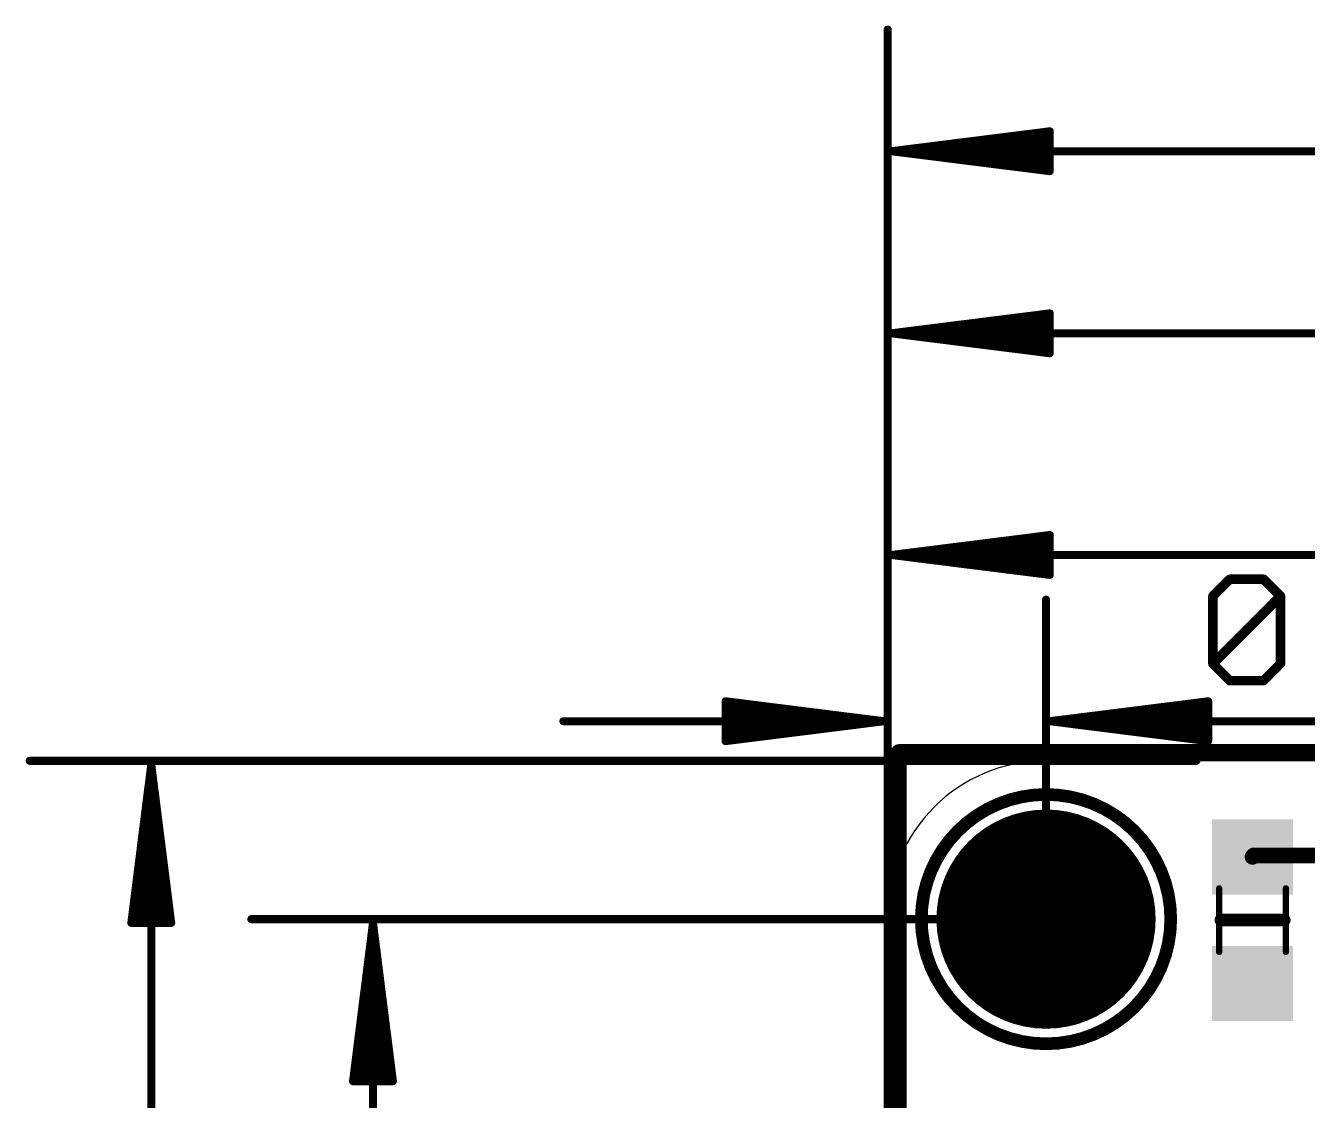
# Model space of a CAD drawing. Extents: x -14.2 to 48.4, y -5.3 to 35.
# Drawn here: x -13.83 to 6.73, y 17.41 to 34.65 of the extents above; entities that cross this region are included whole.
import ezdxf

# ---------------------------------------------------------------- set-up
doc = ezdxf.new("R2010")
doc.units = 0
for name, color, linetype in [('1', 12, 'CONTINUOUS'), ('16', 132, 'CONTINUOUS'), ('17', 110, 'CONTINUOUS'), ('20', 53, 'CONTINUOUS'), ('21', 40, 'CONTINUOUS'), ('23', 40, 'CONTINUOUS'), ('47', 253, 'CONTINUOUS'), ('51', 253, 'CONTINUOUS')]:
    doc.layers.add(name, color=color, linetype=linetype)

# ---------------------------------------------------------------- blocks, each defined once
blk = doc.blocks.new('RECT')
blk.add_solid([(-0.5, -0.5), (0.5, -0.5), (-0.5, 0.5), (0.5, 0.5)])
blk = doc.blocks.new('ROUNDP')
at = {"const_width": 0.5}
blk.add_lwpolyline([(0, -0.25, 1), (0, 0.25, 1), (0, -0.25)], format="xyb", dxfattribs=at)

msp = doc.modelspace()

# ---------------------------------------------------------------- linework, layer by layer
at = {"layer": '1', "const_width": 0.254}
for points in [[(0.18, 0), (0.18, 23)], [(0.18, 23), (48.26, 23)], [(5.874, 21.342), (5.852, 21.32)], [(7.68, 21.342), (5.874, 21.342)]]:
    msp.add_lwpolyline(points, dxfattribs=at)
at = {"layer": '1', "const_width": 0.127}
for points in [[(0.2435, 23, 1), (0.1165, 23)], [(0.18, 23.0635, 1), (0.18, 22.9365)], [(5.8071, 21.3649, 1), (5.8969, 21.2751)], [(5.874, 21.4055, 1), (5.874, 21.2785)], [(5.9189, 21.2971, 1), (5.8291, 21.3869)]]:
    msp.add_lwpolyline(points, format="xyb", dxfattribs=at)
at = {"layer": '16', "const_width": 0.254}
for points in [[(0.18, 0), (0.18, 23)], [(0.18, 23), (48.26, 23)]]:
    msp.add_lwpolyline(points, dxfattribs=at)
at = {"layer": '16', "const_width": 0.127}
for points in [[(0.2435, 23, 1), (0.1165, 23)], [(0.18, 23.0635, 1), (0.18, 22.9365)]]:
    msp.add_lwpolyline(points, format="xyb", dxfattribs=at)
at = {"layer": '20'}
for p, q in [((45.72, 22.86), (2.54, 22.86)), ((0, 20.32), (0, 2.54))]:
    msp.add_line(p, q, dxfattribs=at)
msp.add_arc((2.54, 20.32), 2.54, 90, 180, dxfattribs=at)
at = {"layer": '21'}
for points, const_width in [([(2.54, 18.32, 1), (2.54, 22.32, 1), (2.54, 18.32)], 0.2032), ([(5.344, 20.3548, 1), (5.344, 20.2532)], 0.1016), ([(6.36, 20.2532, 1), (6.36, 20.3548)], 0.1016)]:
    msp.add_lwpolyline(points, format="xyb", dxfattribs=dict(at, const_width=const_width))
at = {"layer": '21', "const_width": 0.2032}
msp.add_lwpolyline([(5.344, 20.304), (6.36, 20.304)], dxfattribs=at)
at = {"layer": '23'}
for p in [(2.54, 20.32), (5.852, 20.304)]:
    msp.add_point(p, dxfattribs=at)
at = {"layer": '47'}
for points, const_width in [([(0, 5.715), (0, 34.589)], 0.13), ([(0.065, 32.639), (2.6, 32.9582)], 0.13), ([(0.065, 32.639), (2.6, 32.899)], 0.13), ([(2.6, 32.9582), (2.6, 32.3198)], 0.13), ([(0.065, 32.639), (2.6, 32.769)], 0.13), ([(0.065, 32.639), (48.195, 32.639)], 0.13), ([(2.6, 32.3198), (0.065, 32.639)], 0.13), ([(2.6, 32.509), (0.065, 32.639)], 0.13), ([(2.6, 32.379), (0.065, 32.639)], 0.13), ([(0, 19.558), (0, 31.668)], 0.13), ([(0.065, 29.718), (2.6, 30.0372)], 0.13), ([(0.065, 29.718), (2.6, 29.978)], 0.13), ([(2.6, 30.0372), (2.6, 29.3988)], 0.13), ([(0.065, 29.718), (2.6, 29.848)], 0.13), ([(0.065, 29.718), (45.655, 29.718)], 0.13), ([(2.6, 29.3988), (0.065, 29.718)], 0.13), ([(2.6, 29.588), (0.065, 29.718)], 0.13), ([(2.6, 29.458), (0.065, 29.718)], 0.13), ([(0, 18.669), (0, 28.112)], 0.13), ([(0.065, 26.162), (2.6, 26.4812)], 0.13), ([(2.6, 26.4812), (2.6, 25.8428)], 0.13), ([(0.065, 26.162), (2.6, 26.422)], 0.13), ([(0.065, 26.162), (2.6, 26.292)], 0.13), ([(0.065, 26.162), (24.115, 26.162)], 0.13), ([(2.6, 25.8428), (0.065, 26.162)], 0.13), ([(2.6, 26.032), (0.065, 26.162)], 0.13), ([(2.6, 25.902), (0.065, 26.162)], 0.13), ([(5.2162, 25.5015), (5.4874, 25.7727)], 0.1524), ([(5.4874, 25.7727), (6.0297, 25.7727)], 0.1524), ([(6.0297, 25.7727), (6.3009, 25.5015)], 0.1524), ([(0, 18.161), (0, 25.445)], 0.13), ([(2.54, 20.32), (2.54, 25.445)], 0.13), ([(5.2162, 24.4169), (5.2162, 25.5015)], 0.1524), ([(5.2162, 24.4169), (6.3009, 25.5015)], 0.1524), ([(6.3009, 25.5015), (6.3009, 24.4169)], 0.1524), ([(5.4874, 24.1457), (5.2162, 24.4169)], 0.1524), ([(6.3009, 24.4169), (6.0297, 24.1457)], 0.1524), ([(6.0297, 24.1457), (5.4874, 24.1457)], 0.1524), ([(-0.065, 23.495), (-2.6, 23.8142)], 0.13), ([(-2.6, 23.8142), (-2.6, 23.1758)], 0.13), ([(2.605, 23.495), (5.14, 23.8142)], 0.13), ([(5.14, 23.8142), (5.14, 23.1758)], 0.13), ([(-0.065, 23.495), (-2.6, 23.755)], 0.13), ([(-0.065, 23.495), (-2.6, 23.625)], 0.13), ([(2.605, 23.495), (5.14, 23.755)], 0.13), ([(2.605, 23.495), (5.14, 23.625)], 0.13), ([(-0.065, 23.495), (-5.2, 23.495)], 0.13), ([(-2.6, 23.1758), (-0.065, 23.495)], 0.13), ([(-2.6, 23.365), (-0.065, 23.495)], 0.13), ([(-2.6, 23.235), (-0.065, 23.495)], 0.13), ([(2.605, 23.495), (10.1028, 23.495)], 0.13), ([(5.14, 23.1758), (2.605, 23.495)], 0.13), ([(5.14, 23.365), (2.605, 23.495)], 0.13), ([(5.14, 23.235), (2.605, 23.495)], 0.13), ([(4.953, 22.86), (-13.761, 22.86)], 0.13), ([(-11.811, 22.795), (-12.1302, 20.26)], 0.13), ([(-11.811, 22.795), (-12.071, 20.26)], 0.13), ([(-11.811, 22.795), (-11.941, 20.26)], 0.13), ([(-11.811, 0.065), (-11.811, 22.795)], 0.13), ([(-11.4918, 20.26), (-11.811, 22.795)], 0.13), ([(-11.681, 20.26), (-11.811, 22.795)], 0.13), ([(-11.551, 20.26), (-11.811, 22.795)], 0.13), ([(2.54, 20.32), (-10.205, 20.32)], 0.13), ([(-12.1302, 20.26), (-11.4918, 20.26)], 0.13), ([(-8.255, 20.255), (-8.5742, 17.72)], 0.13), ([(-8.255, 20.255), (-8.515, 17.72)], 0.13), ([(-8.255, 20.255), (-8.385, 17.72)], 0.13), ([(-8.255, 0.065), (-8.255, 20.255)], 0.13), ([(-7.9358, 17.72), (-8.255, 20.255)], 0.13), ([(-8.125, 17.72), (-8.255, 20.255)], 0.13), ([(-7.995, 17.72), (-8.255, 20.255)], 0.13), ([(-8.5742, 17.72), (-7.9358, 17.72)], 0.13)]:
    msp.add_lwpolyline(points, dxfattribs=dict(at, const_width=const_width))
for points, const_width in [([(0.0325, 34.589, 1), (-0.0325, 34.589)], 0.065), ([(2.6325, 32.9582, 1), (2.5675, 32.9582)], 0.065), ([(2.6041, 32.926, 1), (2.5959, 32.9905)], 0.065), ([(2.6033, 32.8667, 1), (2.5967, 32.9313)], 0.065), ([(0.065, 32.6715, 1), (0.065, 32.6065)], 0.065), ([(0.0691, 32.6712, 1), (0.0609, 32.6068)], 0.065), ([(0.0633, 32.6715, 1), (0.0667, 32.6065)], 0.065), ([(0.0667, 32.6715, 1), (0.0633, 32.6065)], 0.065), ([(0.0683, 32.6713, 1), (0.0617, 32.6067)], 0.065), ([(0.0617, 32.6713, 1), (0.0683, 32.6067)], 0.065), ([(0.0609, 32.6712, 1), (0.0691, 32.6068)], 0.065), ([(2.6017, 32.7365, 1), (2.5983, 32.8015)], 0.065), ([(2.5983, 32.4765, 1), (2.6017, 32.5415)], 0.065), ([(2.5675, 32.3198, 1), (2.6325, 32.3198)], 0.065), ([(2.5959, 32.2875, 1), (2.6041, 32.352)], 0.065), ([(2.5967, 32.3467, 1), (2.6033, 32.4113)], 0.065), ([(0.0325, 31.668, 1), (-0.0325, 31.668)], 0.065), ([(2.6325, 30.0372, 1), (2.5675, 30.0372)], 0.065), ([(2.6041, 30.005, 1), (2.5959, 30.0695)], 0.065), ([(2.6033, 29.9457, 1), (2.5967, 30.0103)], 0.065), ([(2.6017, 29.8155, 1), (2.5983, 29.8805)], 0.065), ([(0.065, 29.7505, 1), (0.065, 29.6855)], 0.065), ([(0.0691, 29.7502, 1), (0.0609, 29.6858)], 0.065), ([(0.0633, 29.7505, 1), (0.0667, 29.6855)], 0.065), ([(0.0667, 29.7505, 1), (0.0633, 29.6855)], 0.065), ([(0.0683, 29.7503, 1), (0.0617, 29.6857)], 0.065), ([(0.0617, 29.7503, 1), (0.0683, 29.6857)], 0.065), ([(0.0609, 29.7502, 1), (0.0691, 29.6858)], 0.065), ([(2.5983, 29.5555, 1), (2.6017, 29.6205)], 0.065), ([(2.5675, 29.3988, 1), (2.6325, 29.3988)], 0.065), ([(2.5959, 29.3665, 1), (2.6041, 29.431)], 0.065), ([(2.5967, 29.4257, 1), (2.6033, 29.4903)], 0.065), ([(0.0325, 28.112, 1), (-0.0325, 28.112)], 0.065), ([(2.6325, 26.4812, 1), (2.5675, 26.4812)], 0.065), ([(2.6041, 26.449, 1), (2.5959, 26.5135)], 0.065), ([(2.6033, 26.3897, 1), (2.5967, 26.4543)], 0.065), ([(2.6017, 26.2595, 1), (2.5983, 26.3245)], 0.065), ([(0.065, 26.1945, 1), (0.065, 26.1295)], 0.065), ([(0.0691, 26.1942, 1), (0.0609, 26.1298)], 0.065), ([(0.0633, 26.1945, 1), (0.0667, 26.1295)], 0.065), ([(0.0667, 26.1945, 1), (0.0633, 26.1295)], 0.065), ([(0.0683, 26.1943, 1), (0.0617, 26.1297)], 0.065), ([(0.0617, 26.1943, 1), (0.0683, 26.1297)], 0.065), ([(0.0609, 26.1942, 1), (0.0691, 26.1298)], 0.065), ([(2.5959, 25.8105, 1), (2.6041, 25.875)], 0.065), ([(2.5967, 25.8697, 1), (2.6033, 25.9343)], 0.065), ([(2.5983, 25.9995, 1), (2.6017, 26.0645)], 0.065), ([(2.5675, 25.8428, 1), (2.6325, 25.8428)], 0.065), ([(5.4874, 25.8108, 1), (5.4874, 25.7346)], 0.0762), ([(5.5143, 25.7457, 1), (5.4604, 25.7996)], 0.0762), ([(6.0566, 25.7996, 1), (6.0028, 25.7457)], 0.0762), ([(6.0297, 25.7346, 1), (6.0297, 25.8108)], 0.0762), ([(0.0325, 25.445, 1), (-0.0325, 25.445)], 0.065), ([(2.5725, 25.445, 1), (2.5075, 25.445)], 0.065), ([(5.2543, 25.5015, 1), (5.1781, 25.5015)], 0.0762), ([(5.1893, 25.5285, 1), (5.2431, 25.4746)], 0.0762), ([(6.339, 25.5015, 1), (6.2628, 25.5015)], 0.0762), ([(6.3278, 25.4746, 1), (6.2739, 25.5285)], 0.0762), ([(6.2739, 25.4746, 1), (6.3278, 25.5285)], 0.0762), ([(5.2431, 24.4438, 1), (5.1893, 24.3899)], 0.0762), ([(5.1893, 24.4438, 1), (5.2431, 24.3899)], 0.0762), ([(6.3278, 24.3899, 1), (6.2739, 24.4438)], 0.0762), ([(5.1781, 24.4169, 1), (5.2543, 24.4169)], 0.0762), ([(6.2628, 24.4169, 1), (6.339, 24.4169)], 0.0762), ([(5.4874, 24.1838, 1), (5.4874, 24.1076)], 0.0762), ([(5.4604, 24.1188, 1), (5.5143, 24.1726)], 0.0762), ([(6.0028, 24.1726, 1), (6.0566, 24.1188)], 0.0762), ([(6.0297, 24.1076, 1), (6.0297, 24.1838)], 0.0762), ([(-2.5959, 23.8465, 1), (-2.6041, 23.782)], 0.065), ([(-2.5675, 23.8142, 1), (-2.6325, 23.8142)], 0.065), ([(5.1725, 23.8142, 1), (5.1075, 23.8142)], 0.065), ([(5.1441, 23.782, 1), (5.1359, 23.8465)], 0.065), ([(-2.5967, 23.7873, 1), (-2.6033, 23.7227)], 0.065), ([(-2.5983, 23.6575, 1), (-2.6017, 23.5925)], 0.065), ([(5.1433, 23.7227, 1), (5.1367, 23.7873)], 0.065), ([(5.1417, 23.5925, 1), (5.1383, 23.6575)], 0.065), ([(-5.2, 23.5275, 1), (-5.2, 23.4625)], 0.065), ([(-0.0609, 23.4628, 1), (-0.0691, 23.5272)], 0.065), ([(-0.0691, 23.4628, 1), (-0.0609, 23.5272)], 0.065), ([(-0.0617, 23.4627, 1), (-0.0683, 23.5273)], 0.065), ([(-0.0683, 23.4627, 1), (-0.0617, 23.5273)], 0.065), ([(-0.0667, 23.4625, 1), (-0.0633, 23.5275)], 0.065), ([(-0.0633, 23.4625, 1), (-0.0667, 23.5275)], 0.065), ([(-0.065, 23.4625, 1), (-0.065, 23.5275)], 0.065), ([(2.605, 23.5275, 1), (2.605, 23.4625)], 0.065), ([(2.6091, 23.5272, 1), (2.6009, 23.4628)], 0.065), ([(2.6033, 23.5275, 1), (2.6067, 23.4625)], 0.065), ([(2.6067, 23.5275, 1), (2.6033, 23.4625)], 0.065), ([(2.6083, 23.5273, 1), (2.6017, 23.4627)], 0.065), ([(2.6017, 23.5273, 1), (2.6083, 23.4627)], 0.065), ([(2.6009, 23.5272, 1), (2.6091, 23.4628)], 0.065), ([(-2.6017, 23.3975, 1), (-2.5983, 23.3325)], 0.065), ([(-2.6033, 23.2673, 1), (-2.5967, 23.2027)], 0.065), ([(-2.6041, 23.208, 1), (-2.5959, 23.1435)], 0.065), ([(5.1359, 23.1435, 1), (5.1441, 23.208)], 0.065), ([(5.1367, 23.2027, 1), (5.1433, 23.2673)], 0.065), ([(5.1383, 23.3325, 1), (5.1417, 23.3975)], 0.065), ([(-2.6325, 23.1758, 1), (-2.5675, 23.1758)], 0.065), ([(5.1075, 23.1758, 1), (5.1725, 23.1758)], 0.065), ([(-13.761, 22.8925, 1), (-13.761, 22.8275)], 0.065), ([(-11.7785, 22.795, 1), (-11.8435, 22.795)], 0.065), ([(-11.7788, 22.7991, 1), (-11.8432, 22.7909)], 0.065), ([(-11.7785, 22.7933, 1), (-11.8435, 22.7967)], 0.065), ([(-11.7785, 22.7967, 1), (-11.8435, 22.7933)], 0.065), ([(-11.7787, 22.7983, 1), (-11.8433, 22.7917)], 0.065), ([(-11.7787, 22.7917, 1), (-11.8433, 22.7983)], 0.065), ([(-11.7788, 22.7909, 1), (-11.8432, 22.7991)], 0.065), ([(4.953, 22.8275, 1), (4.953, 22.8925)], 0.065), ([(-10.205, 20.3525, 1), (-10.205, 20.2875)], 0.065), ([(2.5075, 20.32, 1), (2.5725, 20.32)], 0.065), ([(2.54, 20.2875, 1), (2.54, 20.3525)], 0.065), ([(-12.1625, 20.2641, 1), (-12.098, 20.2559)], 0.065), ([(-12.1302, 20.2925, 1), (-12.1302, 20.2275)], 0.065), ([(-12.1033, 20.2633, 1), (-12.0387, 20.2567)], 0.065), ([(-11.9735, 20.2617, 1), (-11.9085, 20.2583)], 0.065), ([(-11.7135, 20.2583, 1), (-11.6485, 20.2617)], 0.065), ([(-11.5833, 20.2567, 1), (-11.5187, 20.2633)], 0.065), ([(-11.524, 20.2559, 1), (-11.4595, 20.2641)], 0.065), ([(-11.4918, 20.2275, 1), (-11.4918, 20.2925)], 0.065), ([(-8.2225, 20.255, 1), (-8.2875, 20.255)], 0.065), ([(-8.2228, 20.2591, 1), (-8.2872, 20.2509)], 0.065), ([(-8.2225, 20.2533, 1), (-8.2875, 20.2567)], 0.065), ([(-8.2225, 20.2567, 1), (-8.2875, 20.2533)], 0.065), ([(-8.2227, 20.2583, 1), (-8.2873, 20.2517)], 0.065), ([(-8.2227, 20.2517, 1), (-8.2873, 20.2583)], 0.065), ([(-8.2228, 20.2509, 1), (-8.2872, 20.2591)], 0.065), ([(-0.0325, 19.558, 1), (0.0325, 19.558)], 0.065), ([(-0.0325, 18.669, 1), (0.0325, 18.669)], 0.065), ([(-0.0325, 18.161, 1), (0.0325, 18.161)], 0.065), ([(-8.6065, 17.7241, 1), (-8.542, 17.7159)], 0.065), ([(-8.5742, 17.7525, 1), (-8.5742, 17.6875)], 0.065), ([(-8.5473, 17.7233, 1), (-8.4827, 17.7167)], 0.065), ([(-8.4175, 17.7217, 1), (-8.3525, 17.7183)], 0.065), ([(-8.1575, 17.7183, 1), (-8.0925, 17.7217)], 0.065), ([(-8.0273, 17.7167, 1), (-7.9627, 17.7233)], 0.065), ([(-7.968, 17.7159, 1), (-7.9035, 17.7241)], 0.065), ([(-7.9358, 17.6875, 1), (-7.9358, 17.7525)], 0.065)]:
    msp.add_lwpolyline(points, format="xyb", dxfattribs=dict(at, const_width=const_width))
at = {"layer": '51', "const_width": 0.1016}
for points in [[(5.317, 19.794), (5.317, 20.814)], [(6.387, 19.794), (6.387, 20.814)]]:
    msp.add_lwpolyline(points, dxfattribs=at)
at = {"layer": '51', "const_width": 0.0508}
for points in [[(5.3424, 20.814, 1), (5.2916, 20.814)], [(6.4124, 20.814, 1), (6.3616, 20.814)], [(5.2916, 19.794, 1), (5.3424, 19.794)], [(6.3616, 19.794, 1), (6.4124, 19.794)]]:
    msp.add_lwpolyline(points, format="xyb", dxfattribs=at)

# ---------------------------------------------------------------- block references
at = {"layer": '1', "xscale": 1.2, "yscale": 1.3, "rotation": 90}
for p in [(5.852, 21.32), (5.852, 19.288)]:
    msp.add_blockref('RECT', p, dxfattribs=at)
at = {"layer": '17', "xscale": 3.516, "yscale": 3.516, "rotation": 90}
msp.add_blockref('ROUNDP', (2.54, 20.32), dxfattribs=at)
msp.add_blockref('ROUNDP', (2.54, 20.32), dxfattribs=at)
at = {"layer": '51', "yscale": 1.3, "rotation": 90}
for p, xscale in [((5.852, 21.0072), 0.5936), ((5.852, 19.5956), 0.5832)]:
    msp.add_blockref('RECT', p, dxfattribs=dict(at, xscale=xscale))

doc.saveas('drawing.dxf')
